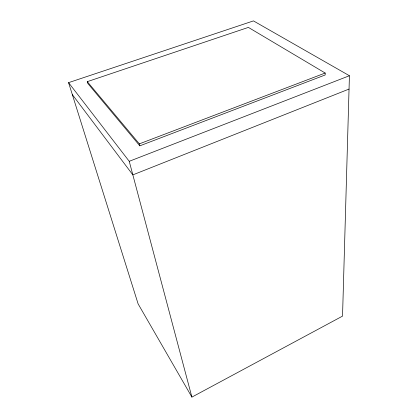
<?xml version="1.0" encoding="UTF-8"?>
<svg xmlns="http://www.w3.org/2000/svg" width="418" height="418" viewBox="0 0 418 418"><rect width="100%" height="100%" fill="white"/><g stroke="black" fill="none" stroke-linecap="round" stroke-linejoin="round"><path stroke-width="0.63" d="M349.427 75.731L342.535 316.118L191.899 397.1L138.123 303.902L68.573 82.644L253.46 20.9L349.427 75.731L129.24 161.306L68.573 82.644M349.04 89.065L132.851 174.881L72.33 94.583M139.826 145.835L325.173 74.974L325.173 73.04L248.376 27.4L87.294 81.651L87.811 83.422L139.826 145.835L139.34 143.865L87.294 81.651M139.34 143.865L325.173 73.04M129.24 161.306L191.899 397.1"/></g></svg>
